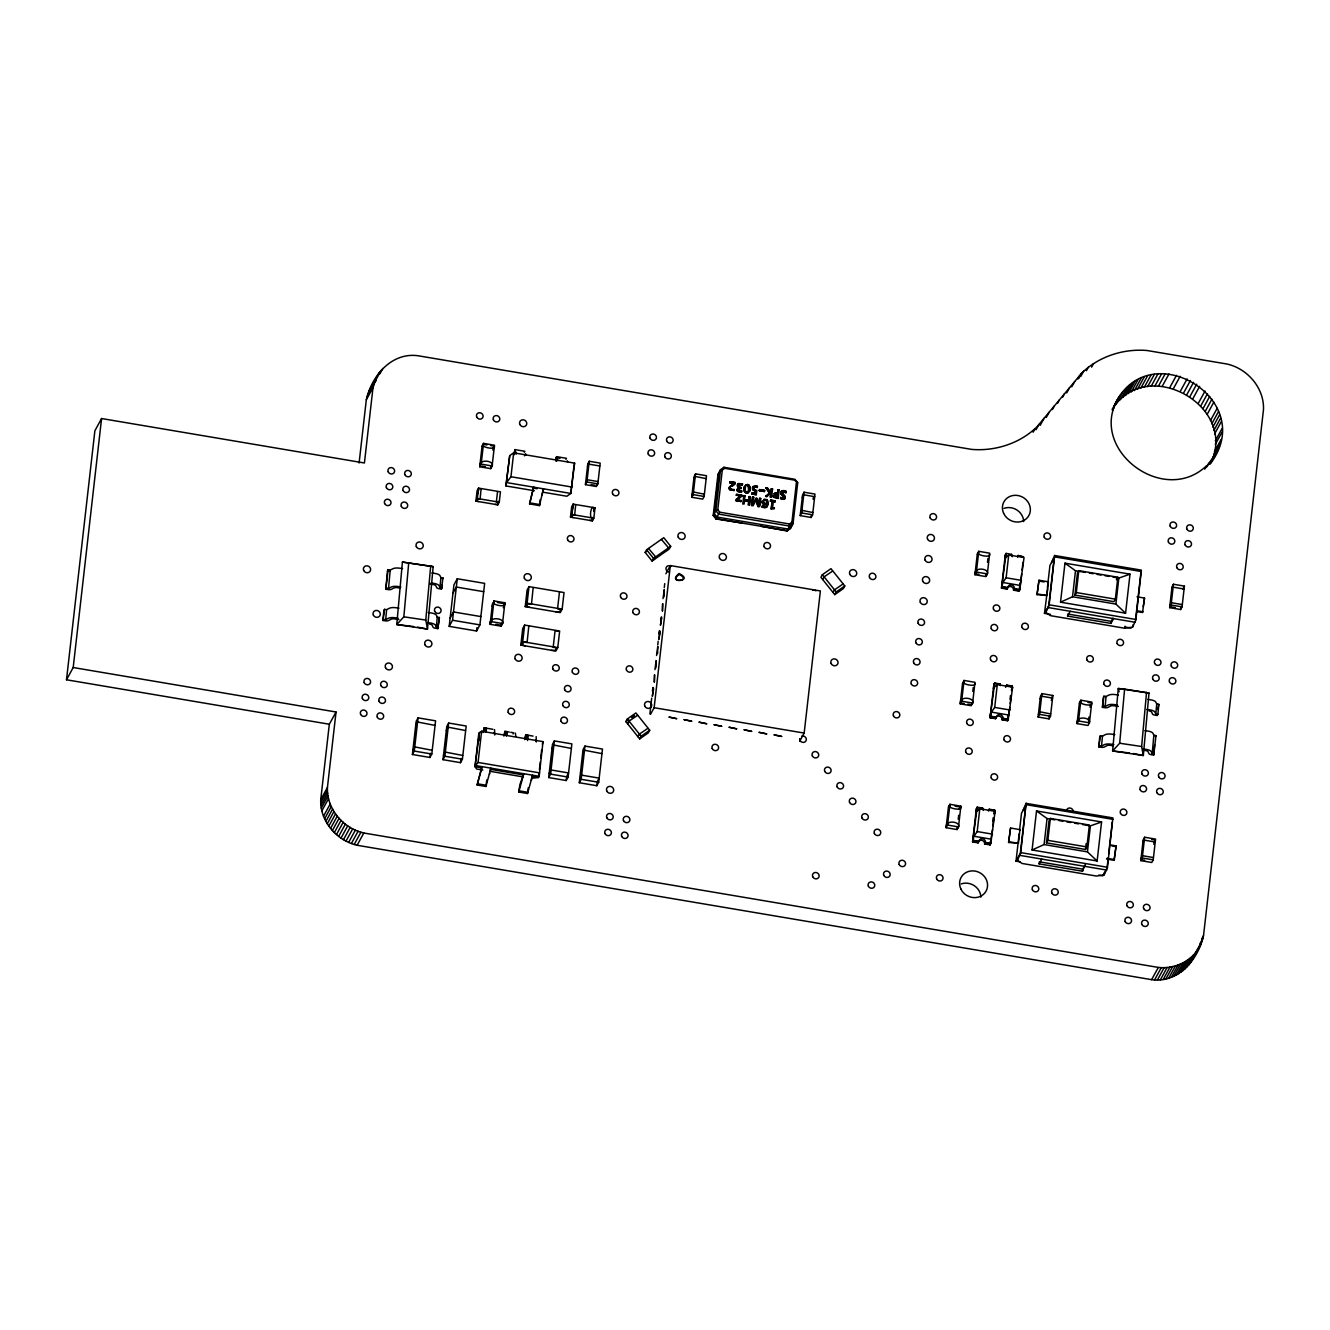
<?xml version="1.0" encoding="UTF-8"?>
<svg xmlns="http://www.w3.org/2000/svg" width="1330" height="1330" viewBox="0 0 1330 1330"><rect width="100%" height="100%" fill="white"/><g stroke="black" fill="none" stroke-linecap="round" stroke-linejoin="round"><path stroke-width="1.5" d="M359.1 463.006L366.315 399.765C371.619 376.008 391.585 351.918 418.219 355.775L971.632 449.39C995.239 451.402 1020.16 443.405 1037.117 426.647L1081.589 373.265C1098.547 356.507 1123.468 348.477 1147.059 350.505L1227.108 364.054C1247.607 368.676 1264.398 388.194 1263.483 409.59L1203.517 935.672C1198.214 959.445 1178.247 983.518 1151.614 979.661L357.105 845.265C336.606 840.627 319.832 821.125 320.729 799.712L329.325 724.235L336.041 711.999L73.2 667.527L66.5 679.78L329.325 724.235M1199.959 946.062C1192.328 961.058 1174.789 969.321 1158.33 967.425L363.822 833.012C343.306 828.39 326.532 808.873 327.429 787.476L336.041 711.999M1211.447 461.56C1236.501 405.55 1148.056 356.54 1113.692 407.196C1145.546 331.619 1260.142 398.668 1210.167 464.004M526.015 455.409L525.599 453.713L524.436 455.841M557.769 460.779L557.353 459.099L556.189 461.211M738.483 485.417L738.433 486.414M752.514 487.877L753.096 490.271M753.728 488.143L754.476 490.122L756.853 490.521L756.288 494.727L751.899 493.995L752.115 492.815L755.49 493.38L752.115 492.815M729.289 487.827L729.289 488.326A2.178 2.012 28.7 0 0 729.838 489.59L734.077 490.421L729.721 489.806A2.178 2.012 28.7 0 1 729.173 488.542L729.472 487.146M762.373 501.526L762.772 503.688A2.427 2.244 28.7 0 0 764.019 504.569L766.861 503.837L766.446 505.483M773.229 495.159L773.162 496.406M516.14 454.212C516.705 447.063 512.299 461.311 514.993 449.607L524.851 451.286L524.303 452.267M745.099 490.238L745.282 488.492M748.773 489.274L748.275 485.616L746.562 485.566M485.633 732.049L485.417 731.251M750.004 489.49L750.12 487.495M750.17 488.343L749.854 490.404M482.79 770.07L476.705 769.056L475.01 766.712L478.783 733.512L481.61 731.251L543.022 741.641L542.308 744.268M398.917 619.564L394.528 618.899A3.242 1.164 5.2 0 0 391.17 619.182L388.526 620.545A3.242 1.164 5.2 0 1 385.168 620.827L382.974 620.495L383.871 610.503L384.503 609.356L386.398 609.639M400.28 588.093L397.354 587.661A3.242 1.164 5.2 0 0 393.996 587.943L391.353 589.306A3.242 1.164 5.2 0 1 387.994 589.589L385.8 589.257L387.462 570.936L388.094 569.789L389.989 570.071M382.974 620.495L384.503 609.356M385.8 589.257L388.094 569.789M385.7 619.664L386.614 609.672M388.543 588.425L390.205 570.105L392.849 568.741A6.484 2.344 5.2 0 1 399.565 568.176L402.558 568.625M402.425 562.058L396.756 624.535L427.495 629.09L433.164 566.613L402.425 562.058L428.775 565.965M413.613 626.546L396.756 624.535L403.838 616.821L408.742 562.673M417.603 627.128L427.495 629.09L425.783 620.063L430.704 565.932M437.271 617.187L436.356 627.178L435.508 625.3A6.484 2.344 5.2 0 0 430.355 622.972L427.379 622.54M439.947 587.611L440.862 577.619L439.997 575.724A6.484 2.344 5.2 0 0 434.86 573.413L431.868 572.964M429.64 624.119A3.242 1.164 5.2 0 1 432.217 625.266L433.081 627.162A3.242 1.164 5.2 0 0 435.642 628.309L437.836 628.641L439.382 617.502L437.487 617.22M430.305 584.103L433.231 584.552A3.242 1.164 5.2 0 1 435.808 585.699L436.672 587.594A3.242 1.164 5.2 0 0 439.233 588.741L441.427 589.074L441.793 585.067M437.836 628.641L439.382 617.502M441.427 589.074L442.973 577.935L441.078 577.652M1113.293 745.764L1110.367 745.332A3.242 1.164 5.2 0 0 1107.009 745.598L1104.382 746.978A3.242 1.164 5.2 0 1 1101.024 747.244L1098.829 746.928L1099.727 736.92L1100.359 735.773L1102.237 736.055M1118.364 706.413L1113.958 705.764A3.242 1.164 5.2 0 0 1110.6 706.031L1107.973 707.41A3.242 1.164 5.2 0 1 1104.615 707.676L1102.42 707.361L1103.318 697.352L1103.95 696.205L1105.845 696.488M1098.829 746.928L1100.359 735.773M1102.42 707.361L1103.95 696.205M1102.47 736.089L1101.556 746.08L1104.199 744.717A6.484 2.344 5.2 0 1 1110.916 744.168L1113.908 744.601M1105.147 706.513L1106.061 696.521M1129.453 752.963L1112.611 750.951L1119.677 743.237L1124.598 689.09L1118.281 688.491L1112.611 750.951L1143.335 755.523L1149.004 693.046L1124.598 689.09M1133.459 753.545L1143.335 755.523L1141.639 746.496L1146.543 692.348M1156.718 704.036L1155.803 714.027L1154.939 712.149A6.484 2.344 5.2 0 0 1149.802 709.838L1146.809 709.389M1142.57 750.103L1145.496 750.536A3.242 1.164 5.2 0 1 1148.073 751.683L1148.921 753.578A3.242 1.164 5.2 0 0 1151.497 754.742L1153.692 755.058L1154.623 744.883M1157.832 709.489L1158.812 704.351L1156.934 704.069M1153.692 755.058L1155.986 735.59L1154.091 735.307M1149.087 710.968A3.242 1.164 5.2 0 1 1151.664 712.115L1152.512 714.011A3.242 1.164 5.2 0 0 1155.088 715.174L1157.283 715.49L1157.915 714.343L1158.812 704.351M486.231 731.301C487.329 721.109 481.842 739.048 484.137 727.809L492.898 729.289M494.361 734.044L494.228 732.647M506.398 736.072L506.215 734.759M507.046 734.825C508.193 724.484 502.624 742.622 504.951 731.334L509.324 732.065M515.807 736.305L515.358 733.096M527.212 739.596L527.029 738.283M535.973 741.076L535.79 739.763M1026.012 803.37L1112.894 817.9L1107.391 867.825L1104.183 874.874L1096.435 876.054L1021.989 863.453L1017.45 860.211L1020.659 853.162L1026.145 803.237L1023.152 810.219M1054.507 555.491L1141.373 570.138L1135.837 620.029L1132.628 627.078L1124.881 628.259L1050.434 615.657L1045.895 612.415L1049.104 605.366L1054.64 555.475L1051.598 562.424M556.123 460.878L556.605 456.656L566.464 458.318L565.915 459.315M679.015 574.361C693.13 581.06 667.394 583.504 679.015 574.361L679.098 573.546C695.39 581.277 665.698 584.086 679.098 573.546M66.5 679.78L94.879 430.787L101.579 418.534L364.42 462.99L373.015 387.512L376.59 377.138M73.2 667.527L101.579 418.534M412.4 754.509L416.174 721.309L418.069 717.868L435.592 720.827L431.801 754.027L429.923 757.468L412.4 754.509L414.278 751.068L418.069 717.868M429.923 757.468L430.388 753.329M449.191 626.364L453.929 584.868L457.271 578.75L484.652 583.371L479.914 624.884L476.572 631.002L449.191 626.364L452.549 620.245L457.271 578.75M442.99 759.679L446.78 726.479L448.659 723.038L466.182 726.014L462.408 759.214L460.513 762.655L442.99 759.679L444.885 756.238L448.659 723.038M475.907 501.127L477.088 490.753L478.534 488.11L500.446 491.817L499.249 502.191L497.802 504.835L475.907 501.127L477.354 498.484L478.534 488.11M479.731 466.78L482.092 446.032L483.538 443.372L494.494 445.234L492.133 465.982L490.687 468.626L479.731 466.78L481.177 464.12L483.538 443.372M477.537 494.045L479.066 488.509M486.963 444.935L483.305 444.32C480.379 447.479 496.772 450.222 494.261 446.165L490.604 445.55M490.687 468.626L491.136 465.749M493.048 447.877L492.915 450.172M460.513 762.655L460.995 758.499M476.572 631.002L476.955 627.677M497.802 504.835L498.201 501.377M492.2 606.164L493.945 600.927L504.885 602.773L502.524 623.521L501.077 626.181L490.122 624.319L492.482 603.571M534.361 490.737L505.915 485.932L509.723 455.608L513.679 452.815L574.626 463.139L570.819 493.447L566.863 496.24L542.49 492.117M509.723 455.608L505.915 485.932M493.696 601.875C490.787 605.017 507.162 607.777 504.652 603.72L497.354 602.49M490.122 624.319L491.568 621.675L493.945 600.927M479.415 732.365L475.01 766.712L481.576 767.826L482.208 766.679L477.121 784.983L485.882 786.462L490.97 768.158L490.105 771.383M543.022 741.641L539.149 776.321L475.625 765.565L478.052 762.456L481.61 731.251M573.712 467.994L570.819 493.447L506.647 482.59L510.953 476.738L513.679 452.815M513.962 454.76L514.993 449.607M477.121 784.983L481.576 767.826M483.106 732.581L484.137 727.809M501.077 626.181L501.526 623.288L501.31 625.233C508.21 618.633 489.257 615.507 490.354 623.388L490.421 621.725M503.305 607.727L504.652 603.72M485.882 786.462L486.813 779.879M494.743 734.958L494.544 729.572M529.573 503.92L533.646 487.079L529.573 503.92L539.431 505.6L543.505 488.742L542.042 494.86M503.904 736.105L504.951 731.334M520.828 645.133L522.723 628.525L524.619 625.083L559.664 631.019L557.769 647.61L555.874 651.052L520.828 645.133L522.723 641.692L524.619 625.083M525.217 606.663L527.112 590.055L528.991 586.613L564.036 592.548L562.158 609.14L560.263 612.581L525.217 606.663L527.112 603.221L528.991 586.613M539.431 505.6L540.18 499.631M555.74 460.413L556.605 456.656M518.75 792.015L519.88 784.584L523.821 773.727L518.75 792.015L527.511 793.511L532.582 775.207L531.352 780.378M524.718 739.63L525.766 734.842L533.064 736.089M525.766 734.842C523.521 746.745 529.922 725.947 527.594 740.527M527.511 793.511L528.226 787.875M536.356 742.007L536.156 736.62M538.966 773.561L538.517 777.468L531.468 778.316M539.415 769.654L540.296 761.841M540.745 757.934L541.643 750.12M570.47 517.137L571.651 506.763L573.114 504.103L595.009 507.811L593.828 518.185L592.382 520.845L570.47 517.137L571.933 514.477L573.114 504.103M571.917 511.767L573.629 504.519M548.692 777.568L552.482 744.368L554.361 740.926L571.883 743.886L568.093 777.086L566.214 780.527L548.692 777.568L550.587 774.126L554.361 740.926M585.433 484.652L587.793 463.904L589.24 461.261L600.196 463.106L597.835 483.854L596.389 486.514L585.433 484.652L586.879 482.009L589.24 461.261M592.382 520.845L592.764 517.387M593.779 511.452L594.161 507.994C590.603 504.17 588.741 519.997 592.981 518.368L591.85 520.429L589.639 520.379M566.214 780.527L566.53 777.767M579.298 782.738L583.072 749.538L584.967 746.097L602.49 749.056L598.7 782.256L596.804 785.714L579.298 782.738L581.177 779.297L584.967 746.097M596.804 785.714L597.12 782.938M649.888 713.911L651.683 698.117M652.897 687.46L652.498 691.001C655.524 678.367 650.087 709.655 653.529 689.123M657.768 644.817L658.167 641.26M659.381 630.603L658.982 634.161C662.008 621.526 656.571 652.797 660.013 632.265M664.285 587.561L664.734 583.621M655.956 667.793L656.172 660.594L654.925 669.688M657.585 653.579L657.801 646.38L656.538 655.474M661.625 618.051C658.184 638.583 663.637 607.311 660.594 619.946M664.052 596.738L664.285 589.523L663.022 598.616M650.553 714.243L654.144 707.71L670.337 565.566L820.377 590.952L804.168 733.079L799.696 741.259M691.733 497.27L694.094 476.522L695.54 473.862L706.496 475.724L704.135 496.472L702.689 499.116L691.733 497.27L693.179 494.61L695.54 473.862M742.34 523.106L715.939 518.949L713.196 515.491L718 474.278M786.961 530.953L789.621 526.098L793.046 523.704L791.865 522.291L789.438 523.987L719.713 512.2L717.768 509.756L722.29 470.022L724.7 468.31L794.442 480.113L797.717 482.74L793.046 523.704L790.386 528.559L786.961 530.953L760.86 526.248M729.804 482.857L733.695 483.289L729.804 482.857L730.037 481.693L735.191 482.557L734.958 483.738M733.961 490.637L734.193 489.457L731.201 489.756L730.519 488.01M735.806 500.612L740.976 501.493L735.806 500.612L740.444 495.857L736.438 495.192L740.444 495.857M736.321 495.408L736.537 494.361L741.974 495.292L737.319 500.03L741.076 500.679L737.319 500.03M739.63 488.476L741.292 487.661L739.729 487.279M741.625 490.92L741.392 492.083L741.625 490.92L738.865 491.069L738.449 488.858M739.646 484.286L742.306 485.101L742.539 483.871L737.751 484.054M740.976 501.493L741.192 500.462M741.758 496.323L741.974 495.292M750.386 496.705L749.039 496.722L750.386 496.705L749.438 504.918L748.092 504.935L748.607 501.244L744.484 500.546L744.102 504.02L742.739 504.02L743.803 495.591L745.033 495.807L744.468 499.897L748.707 500.379L744.468 499.897M748.591 500.595L749.156 496.506M750.27 496.921L749.438 504.918M760.71 498.451L759.546 498.501L760.71 498.451C761.292 508.459 757.385 510.288 756.388 499.615L753.079 505.766L751.566 505.516L752.614 497.088L753.761 497.287L752.996 503.954M752.614 497.088L751.566 505.516M755.374 493.596L755.739 491.219L753.694 490.454M754.875 486.88L757.252 487.495C758.167 485.001 752.83 485.251 752.514 487.545M757.252 487.495L757.485 486.298M759.264 490.637L759.48 489.59L764.683 490.471L764.467 491.518L759.264 490.637L764.467 491.518M758.782 505.184L757.152 498.65L755.972 498.451L757.269 498.434L758.782 505.184L759.663 498.285M765.631 507.578L762.09 507.195L762.323 506.015L765.265 506.763M770.386 497.121L771.433 488.692L772.58 488.891L771.533 497.304L770.386 497.121L771.433 488.692M770.353 501.161L772.215 501.244L770.353 501.161L770.569 500.13L775.191 500.911L774.974 501.942L773.245 501.643L774.974 501.942M774.409 507.794L772.514 508.127L774.409 507.794L774.193 508.858L771.217 509.041L772.082 501.46M772.215 501.244L771.217 509.041M772.514 508.127L773.362 501.427M774.526 495.292L774.758 496.639L777.053 497.354L777.535 493.945L775.157 494.261M778 489.806L777.501 493.28L778 489.806L779.214 490.005L778.166 498.434L773.977 497.437L773.212 495.708M777.053 497.354L777.535 493.945M783.171 499.215L780.427 498.7L780.677 497.42L781.824 498.002M782.406 491.817L785.947 492.715C786.994 490.221 782.506 490.022 781.192 491.385M785.947 492.715L786.196 491.335M790.386 528.559L790.818 524.785M796.387 482.557L791.433 526.647L788.008 529.041L716.986 517.038L714.243 513.58L718.915 472.632L721.193 471.019M800.211 515.624L802.572 494.876L804.035 492.216L814.974 494.078L812.613 514.826L811.167 517.47L800.211 515.624L801.658 512.964L804.035 492.216M811.167 517.47L811.466 514.876M813.528 496.722L813.229 499.315L814.692 496.672L803.736 494.81L802.289 497.47M946.096 827.709L948.456 806.961L949.919 804.301L960.859 806.163L958.498 826.911L957.051 829.554L946.096 827.709L947.542 825.049L949.919 804.301M962.671 683.454L964.034 680.445L974.973 682.307L972.612 703.055L971.166 705.698L960.21 703.853L962.571 683.105M974.94 574.726L977.301 553.978L978.747 551.318L989.703 553.18L987.342 573.928L985.879 576.572L974.94 574.726L976.386 572.066L978.747 551.318M963.801 681.392C960.875 684.551 977.251 687.294 974.74 683.238M960.21 703.853L961.673 701.193L964.034 680.445M957.051 829.554L957.334 826.961M958.232 819.18L958.681 815.29M972.795 691.434L973.227 687.543M987.508 562.307L987.957 558.417M955.156 806.18L960.626 807.094C963.136 811.15 946.761 808.407 949.67 805.249L948.556 807.31M989.47 554.111C991.981 558.168 975.588 555.425 978.514 552.266L977.384 554.327M992.496 829.621L990.102 844.883L984.616 843.968A3.358 3.092 28.7 0 0 981.69 840.294A3.358 3.092 28.7 0 0 978.049 842.854L972.579 841.923L976.353 808.723L977.201 807.194L982.671 808.125A3.358 3.092 28.7 0 0 983.385 810.485M1021.639 573.945L1019.861 589.589L1019.029 591.119L1013.543 590.188A3.358 3.092 28.7 0 0 1010.617 586.513A3.358 3.092 28.7 0 0 1006.976 589.074L1001.507 588.159L1005.28 554.959L1006.128 553.413L1011.598 554.344A3.358 3.092 28.7 0 0 1012.313 556.705M976.569 808.341L975.888 812.879M1005.497 554.577L1004.815 559.099M1005.912 553.812L1005.447 557.952L1008.722 554.959L1024.05 557.553L1019.661 589.971L1014.175 589.04M972.579 841.923L977.201 807.194M1001.507 588.159L1006.128 553.413M1009.786 707.394L1007.591 720.744L1002.122 719.813A3.358 3.092 28.7 0 0 999.196 716.139A3.358 3.092 28.7 0 0 995.555 718.699L990.069 717.768L993.859 684.568L994.69 683.038L1000.177 683.969A3.358 3.092 28.7 0 0 1000.443 685.598M978.68 841.707L973.211 840.776L973.676 836.62L977.201 831.566L979.794 808.74L995.123 811.333L990.734 843.735L985.247 842.804M994.075 684.185L993.394 688.724M1007.608 587.927L1002.138 586.995L1002.604 582.856L1006.128 577.785L1008.722 554.959M990.069 717.768L994.69 683.038M996.187 717.552L990.7 716.621L991.183 712.481L994.69 707.41L997.301 684.584L1012.629 687.178L1008.223 719.58L1002.754 718.665M990.102 844.883L990.784 840.361L990.301 844.5L984.832 843.586M992.762 821.591L993.194 817.75M1019.927 583.139L1019.229 590.736L1013.759 589.805M994.192 813.312L994.508 810.535L989.038 809.604M992.945 825.797L993.809 818.133M988.406 810.768L989.237 809.222L994.724 810.153L994.241 814.309L995.123 811.333M1022.088 570.105L1022.953 562.457M1007.591 720.744L1008.273 716.205L1007.808 720.361L1002.338 719.43M1010.035 699.347L1010.467 695.524M1010.218 703.57L1011.099 695.906M1006.527 685.465L1012.014 686.38L1011.532 690.536L1012.213 685.997L1006.743 685.083A3.358 3.092 28.7 0 1 1005.53 687.111M1008.589 842.472L1010.551 828.025L1019.96 829.621L1018.398 843.303L1008.589 842.472L1010.551 828.025M1037.034 594.676L1038.996 580.229L1048.406 581.825L1046.843 595.508L1037.034 594.676L1038.996 580.229M1020.06 861.873L1016.02 861.192L1019.146 833.794M1050.517 614.41L1044.466 613.396L1047.624 588.658M1047.392 587.71L1049.935 565.45L1054.225 557.619L1048.755 605.566L1044.466 613.396M1017.45 860.211L1017.683 858.149M1045.895 612.415L1046.128 610.354M1038.098 717.02L1040.459 696.272L1041.922 693.628L1052.861 695.474L1050.501 716.222L1049.054 718.882L1038.098 717.02L1039.545 714.376L1041.922 693.628M1032.08 849.986L1036.519 810.951L1101.572 821.957L1097.134 860.992L1032.08 849.986L1044.083 844.55L1087.441 851.882L1097.134 860.992M1060.525 602.191L1064.964 563.155L1130.018 574.161L1125.579 613.197L1060.525 602.191L1072.529 596.754L1115.887 604.086L1125.579 613.197M1049.054 718.882L1049.337 716.288M1085.363 864.367L1082.504 871.216L1039.129 863.885L1039.362 861.823L1082.736 869.155L1084.482 865.963M1113.576 618.616L1110.949 623.421L1067.574 616.073L1067.807 614.028L1111.182 621.359L1112.927 618.167M1044.083 844.55L1047.043 818.532L1036.519 810.951M1072.529 596.754L1075.488 570.736L1064.964 563.155M1046.477 842.871L1048.971 820.959L1050.351 818.432L1089.386 825.032L1086.893 846.944L1085.513 849.471L1046.477 842.871L1047.857 840.344L1050.351 818.432M1074.923 595.075L1077.416 573.163L1078.796 570.637L1117.832 577.237L1115.338 599.148L1113.958 601.675L1074.923 595.075L1076.303 592.548L1078.796 570.637M1077.034 723.62L1079.411 702.855L1080.858 700.212L1091.814 702.057L1089.436 722.805L1087.99 725.465L1077.034 723.62L1078.497 720.96L1080.858 700.212M1088.505 720.927L1088.954 717.036M1090.45 705.066L1090.068 707.311M1089.353 722.456C1091.697 717.735 1076.07 715.424 1077.283 722.672M1082.504 871.216L1082.736 869.155M1110.949 623.421L1111.182 621.359M1085.513 849.471L1086.194 843.486M1087.441 851.882L1090.4 825.864L1101.572 821.957M1115.887 604.086L1118.846 578.068L1130.018 574.161M1124.881 628.259L1125.114 626.197M1104.183 874.874L1104.415 872.829M1132.628 627.078L1132.861 625.034M1107.275 866.029L1108.189 858.05M1108.638 854.043L1112.279 822.09M1135.487 620.229L1140.957 572.299M1106.593 859.064L1114.108 860.327L1116.086 845.88L1110.45 844.916M1143.218 606.663L1144.532 598.084L1137.017 596.804M1114.108 860.327L1116.086 845.88M1136.917 611.584L1142.553 612.532L1144.532 598.084M1140.808 860.643L1143.168 839.895L1144.631 837.235L1155.571 839.097L1153.21 859.845L1151.763 862.488L1140.808 860.643L1142.171 857.634M1169.652 607.66L1172.013 586.912L1173.459 584.252L1184.415 586.114L1182.054 606.862L1180.591 609.522L1169.652 607.66L1171.098 605.017L1173.459 584.252M1175.354 607.644L1169.885 606.713L1169.935 605.067M1144.631 837.235L1142.254 858L1153.21 859.845M1180.591 609.522L1180.89 606.912M1154.207 842.106L1153.825 844.334M1180.824 608.575L1181.057 606.63M743.936 488.476L744.468 486.531M744.218 487.329L743.952 490.255M768.158 503.721L766.745 507.096M745.166 488.709L745.565 486.963M748.491 490.787L748.541 485.949M762.506 500.911L762.323 502.773M752.63 487.329L752.497 489.29M573.895 466.464L574.626 463.139M785.232 498.085L785.132 496.107L782.156 493.347M763.453 501.693L763.769 500.728M489.739 773.329L489.44 774.226M753.944 487.428L754.127 489.856M736.92 489.723L737.236 488.858M1011.748 690.154L1012.629 687.178M749.605 491.202L749.97 490.188M774.409 495.508L774.775 494.544M738.366 485.633L738.682 484.785M767.593 505.782L767.709 500.546M782.14 491.967L781.874 493.164M766.662 503.272L766.662 500.728M1195.304 953.261L1193.243 958.298M783.985 498.035L784.035 496.622M784.251 497.387L782.539 498.501M748.025 491.817L748.607 490.57M1020.077 855.406L1106.809 870.086M744.351 486.747L744.817 485.832M749.256 491.901L749.721 490.986M752.88 504.17L756.088 498.235M368.726 391.835L379.382 372.55M367.828 394.428L374.545 382.192M381.012 370.422L374.312 382.674L376.141 380.729M366.947 397.022L373.647 384.786M379.964 373.73L382.841 368.476M366.315 399.765L373.015 387.512M482.175 446.381L483.305 444.32M479.964 465.832C478.85 457.952 497.802 461.094 490.92 467.695M481.111 488.858L480.097 498.95L477.869 498.9L476.755 500.961L478.634 501.593M320.729 799.712L327.429 787.476M442.341 579.082L442.973 577.935M320.713 802.555L327.413 790.319M320.996 805.348L327.695 793.112M321.278 808.141L327.978 795.905M321.843 810.901L328.543 798.648M497.536 491.651L496.356 502.025L498.418 502.358L497.287 504.436L495.059 504.369M323.506 816.238L330.206 803.985M324.587 818.815L331.303 806.579M325.916 821.292L332.616 809.056M452.981 593.163L456.323 587.045L483.704 591.684M327.247 823.769L333.946 811.533M328.809 826.13L335.509 813.894M330.572 828.357L337.288 816.105M332.35 830.568L339.05 818.316M450.139 618.068L453.497 611.95L480.862 616.571M334.329 832.63L341.029 820.394M336.49 834.525L343.19 822.273M338.651 836.42L345.351 824.168M340.995 838.133L347.695 825.88M343.489 839.629L350.189 827.376M345.983 841.125L352.699 828.873M348.643 842.405L355.343 830.153M415.708 725.465L417.587 722.024L434.91 725.365M351.419 843.436L358.119 831.2M354.196 844.484L360.912 832.231M357.105 845.265L363.822 833.012M412.865 750.369L414.76 746.911L432.067 750.27M503.438 605.433L504.885 602.773M589.007 462.192L587.494 466.498M588.791 464.137L599.747 465.999M446.298 730.636L448.193 727.194L465.5 730.536M585.732 482.058L585.665 483.721L586.796 481.66M587.012 479.714L597.968 481.56M575.69 504.868L574.66 514.943L572.449 514.893L571.318 516.954L573.213 517.603M533.164 587.744L531.485 603.953L527.993 603.787L526.53 606.463L529.606 607.394M443.472 755.54L445.351 752.098L462.657 755.44M596.671 483.921L596.621 485.566L597.752 483.505M528.791 626.214L527.096 642.423L523.604 642.257L522.141 644.934L525.217 645.865M593.562 510.471L595.009 507.811M559.448 592.183L557.553 608.791L560.844 609.34L559.381 612.016L555.89 611.85M551.501 650.32L554.992 650.486L556.455 647.81L553.18 647.261L555.076 630.653L558.351 631.218M513.081 733.961L513.712 732.813L510.787 732.315M645.166 552.399L646.613 549.739L663.786 537.686L670.686 546.331L669.239 548.991L652.066 561.044L645.166 552.399L647.311 550.886M648.608 548.525L655.673 556.888L654.227 559.531M693.794 479.116L695.258 476.456L706.047 478.601M661.476 539.498L668.541 547.844L667.095 550.487M652.066 561.044L653.529 558.384L670.686 546.331M552 748.524L553.895 745.066L571.202 748.424M692.032 494.677L693.479 492.017L704.268 494.178M549.174 773.412L551.052 769.97L568.575 772.946L566.896 776.005M717.868 474.544L720.528 469.69L723.936 467.279L794.958 479.299L797.717 482.74M722.323 470.221L723.936 467.279L724.7 468.31M665.865 573.745L670.337 565.566M730.037 481.693L735.191 482.557M582.606 753.694L584.485 750.253L601.792 753.595M713.196 515.491L715.856 510.637L720.528 469.69L722.29 470.022M715.939 518.949L719.713 512.2M579.764 778.599L581.642 775.157L599.165 778.117L597.502 781.176M738.965 487.96L737.236 485.217M736.537 494.361L741.841 495.508M742.539 483.871L738.615 483.538M742.306 485.101L739.014 484.536M741.292 487.661L738.715 486.531M741.093 488.609L738.549 488.825M736.022 499.581L740.328 496.073M743.803 495.591L745.033 495.807M744.484 500.546L748.607 501.244M625.881 721.625L627.328 718.965L635.906 712.947L649.722 730.237L648.275 732.88L639.697 738.915L625.881 721.625L628.741 719.613M751.899 493.995L756.288 494.727M627.61 723.786L629.057 721.126L637.469 715.39M755.739 491.219L752.846 489.59M753.761 497.287L752.497 497.304M759.48 489.59L764.683 490.471M756.388 499.615L757.95 506.597M765.964 487.994L767.643 488.044L770.835 493.081L767.526 488.26L765.964 487.994L769.488 492.964L766.08 487.777M765.631 496.306L766.878 496.522L765.631 496.306L769.605 492.748M762.323 506.015L765.681 506.564M762.09 507.195L764.916 507.678M772.58 488.891L771.317 488.908M637.968 736.754L639.414 734.094L647.843 728.358M766.861 503.837L765.166 504.752M771.533 497.304L770.502 496.905M639.697 738.915L641.143 736.255L649.722 730.237M770.569 500.13L775.191 500.911M779.214 490.005L777.884 490.022M778.166 498.434L773.462 496.589M780.677 497.42L783.752 498.135M800.51 513.031L801.957 510.371L812.746 512.515M822.389 574.676L820.943 577.336L834.758 594.626L843.336 588.608L844.783 585.948L830.967 568.658L822.389 574.676L836.204 591.983L834.758 594.626M822.672 579.498L824.118 576.854L832.547 571.119M833.029 592.465L834.475 589.822L842.904 584.086M1033.111 432.233L1035.039 428.726M1036.07 429.706L1038.946 424.453M1040.21 425.334L1044.05 418.335M1046.278 417.454L1049.154 412.2M1052.329 409.574L1054.258 406.082M1057.433 403.456L1059.345 399.948M1062.537 397.321L1064.449 393.83M1066.677 392.949L1069.553 387.695M1071.781 386.814L1074.657 381.577M1077.849 378.95L1079.761 375.442M1078.713 378.501L1081.589 373.265M1080.791 376.423L1083.667 371.17M1086.377 370.738L1088.289 367.23M1091.598 367.163L1093.509 363.672M986.178 573.978L986.112 575.641C993.011 569.04 974.059 565.898 975.173 573.779L978.814 574.394M1010.966 555.491L1011.598 554.344M1001.972 584.003L1001.706 587.777L1007.192 588.691M1017.55 556.605L1018.165 555.458L1023.435 556.771M1006.976 589.074L1007.824 587.544A3.358 3.092 28.7 0 1 1011.448 584.984A3.358 3.092 28.7 0 1 1014.391 588.658L1019.861 589.589M1112.129 409.424L1118.663 397.803M1013.543 590.188L1014.391 588.658M1112.445 410.505L1114.357 407.013M1115.72 404.519L1122.42 392.284M1120.292 399.665L1126.992 387.429M1122.819 397.487L1129.519 385.235M1125.562 395.559L1132.279 383.306M1128.305 393.63L1135.022 381.378M1131.265 391.968L1137.965 379.715M1134.39 390.588L1141.09 378.335M1137.516 389.225L1144.216 376.972M1140.808 388.144L1147.524 375.891M1144.232 387.379L1150.949 375.127M1147.657 386.614L1154.374 374.378M1151.215 386.182L1157.915 373.946M1154.856 386.099L1161.572 373.846M1158.497 386.016L1165.213 373.763M1162.237 386.265L1168.937 374.029M999.545 685.116L1000.177 683.969M990.551 713.628L990.285 717.385L995.754 718.316M1005.912 686.613L1006.743 685.083M1169.802 387.545L1176.501 375.309M1173.442 388.543L1180.142 376.29M1011.382 687.543L1012.213 685.997M995.555 718.699L996.386 717.169A3.358 3.092 28.7 0 1 1000.027 714.609A3.358 3.092 28.7 0 1 1002.953 718.283L1008.439 719.198M1180.425 391.12L1187.125 378.884M1002.122 719.813L1002.953 718.283M1183.733 392.732L1190.45 380.48M946.328 826.761C945.231 818.881 964.184 822.023 957.284 828.607M959.412 808.806L960.859 806.163M959.495 809.155L960.626 807.094M1186.859 394.594L1193.575 382.342M1067.574 616.073L1070.201 611.285M1189.984 396.456L1196.701 384.204M1192.927 398.584L1199.627 386.348M1198.313 403.306L1205.03 391.053M1040.16 698.865L1041.623 696.222L1052.579 698.067L1051.282 700.428M1200.791 405.883L1207.49 393.647M982.039 809.272L982.671 808.125M1203.002 408.659L1209.702 396.406M1038.398 714.426L1039.844 711.783L1050.634 713.927M1205.213 411.419L1211.913 399.166M973.045 837.767L972.779 841.541L978.265 842.472M1051.415 698.134L1052.861 695.474M1116.452 579.764L1117.832 577.237M1207.158 414.362L1213.858 402.125M994.092 811.3L994.724 810.153M978.049 842.854L978.897 841.325A3.358 3.092 28.7 0 1 982.538 838.764A3.358 3.092 28.7 0 1 985.464 842.422L990.933 843.353M1210.466 420.546L1217.166 408.31M1211.83 423.788L1218.529 411.535M984.616 843.968L985.464 842.422M1212.86 427.13L1219.56 414.877M1213.891 430.471L1220.591 418.219M1214.589 433.896L1221.306 421.66M1215.288 440.912L1221.987 428.659M1215.271 444.469L1221.971 432.217M1204.714 469.141L1216.701 452.4M1214.456 451.635L1221.156 439.382M1206.992 466.714L1208.904 463.222M1213.675 455.06L1220.375 442.807M1209.269 464.286L1211.181 460.795M1212.561 458.318L1219.261 446.065M1210.35 463.389L1218.147 449.324M1079.495 703.221L1080.625 701.159C1077.699 704.318 1094.091 707.061 1091.581 703.005L1087.923 702.39M1019.96 829.621L1019.545 830.369L1021.49 813.262L1025.779 805.431L1020.31 853.361L1016.02 861.192M1173.226 585.2L1171.713 589.506M1173.01 587.145L1183.949 589.007M1171.231 602.706L1182.187 604.568M1169.885 606.713L1171.015 604.651M1182.952 588.758L1184.415 586.114M1183.052 589.124L1184.182 587.062M1039.129 863.885L1041.756 859.08M1155.354 736.737L1155.986 735.59M1107.042 868.025L1102.753 875.855L1098.73 875.173M1144.382 838.183L1142.869 842.489M1144.166 840.128L1155.122 841.99M1141.107 858.05L1141.04 859.695L1144.698 860.311M1142.387 855.689L1153.343 857.551M1151.614 979.661L1158.33 967.425M1154.59 979.878L1161.306 967.625M1157.499 979.794L1164.216 967.558M1160.408 979.728L1167.125 967.475M1163.251 979.379L1169.951 967.126M1165.994 978.764L1172.694 966.511M1168.737 978.149L1175.437 965.896M1171.364 977.284L1178.064 965.031M1173.875 976.187L1180.575 963.934M1176.368 975.073L1183.068 962.837M1178.729 973.743L1185.446 961.507M1180.94 972.197L1187.64 959.961M1183.135 970.651L1189.835 958.415M1185.163 968.905L1191.88 956.652M1201.605 939.179L1203.517 935.672M1186.992 966.96L1193.708 954.707M1200.026 943.668L1202.902 938.415M1188.821 965.015L1202.004 941.008M1190.45 962.887L1201.106 943.602M1120.392 394.944C1084.299 446.664 1162.786 507.794 1206.626 465.65M369.89 389.374L372.683 384.802M729.339 487.362L733.063 484.236M735.091 483.522L734.077 484.768M737.435 484.436L738.25 483.538M752.73 487.063L757.369 486.514M785.165 498.251L784.783 498.8A2.477 2.294 28.7 0 1 783.553 499.398M733.445 483.771L729.688 486.797M767.344 506.298L766.163 507.528M780.893 491.751L782.206 490.67M734.709 484.037L732.647 485.816M766.778 503.056L764.883 503.97L763.586 502.324M782.023 492.183L783.719 491.452L786.063 492.499M766.878 496.522L770.951 492.865M997.301 684.584L994.009 687.577L994.491 683.421L999.961 684.351M979.794 808.74L976.519 811.732L976.985 807.576L982.471 808.507M737.435 499.831L741.874 496.107M774.875 494.477L776.038 493.812M773.827 493.829L775.573 492.898M787.493 530.005L790.901 527.594M631.6 717.601L634.46 715.59M836.204 591.983L844.783 585.948M747.842 491.934L746.163 492.333L745.432 491.152M731.932 486.265L732.764 485.6M388.659 588.375L391.186 587.062A6.484 2.344 5.2 0 1 397.903 586.513L400.879 586.946M386.731 609.606L389.258 608.309A6.484 2.344 5.2 0 1 395.974 607.744L398.967 608.192M385.816 619.614L388.343 618.3A6.484 2.344 5.2 0 1 395.077 617.752L398.052 618.184M1106.178 696.455L1108.705 695.158A6.484 2.344 5.2 0 1 1115.421 694.609L1118.397 695.041M1105.263 706.463L1107.79 705.149A6.484 2.344 5.2 0 1 1114.507 704.601L1117.499 705.033M1102.587 736.039L1105.114 734.725A6.484 2.344 5.2 0 1 1111.83 734.177L1114.806 734.609M748.424 492.699L746.479 493.28L744.933 492.1M745.648 485.034L747.626 484.452A2.427 2.244 28.7 0 1 749.272 485.417L750.004 487.711M717.768 509.756L715.856 510.637L718.599 514.095L789.621 526.098L789.438 523.987M774.276 493.496L777.086 492.964M754.26 487.129L757.369 487.279M766.313 503.505L764.318 503.505M763.786 499.482L766.828 499.565L768.108 503.006M738.133 488.193L739.081 487.744M567.212 460.762L567.627 462.025M747.859 492.981L745.399 492.565M746.213 484.752L747.493 484.669A2.427 2.244 28.7 0 1 749.139 485.633L749.821 486.93M740.461 491.302L741.508 491.136M764.301 499.299L767.194 500.213M741.508 491.867L738.217 491.768L737.119 490.371M782.622 490.77L786.08 491.551M764.6 500.113L766.429 500.413L766.861 502.69M732.98 489.756L730.552 488.642M746.961 485.467L748.142 485.832M747.128 492.266L746.28 492.117M740.477 491.95L737.901 491.319M776.171 493.098L777.634 493.064M430.238 566.181L433.164 566.613M387.462 570.936L389.657 571.268M430.97 582.972L433.946 583.405A6.484 2.344 5.2 0 1 439.1 585.732L439.914 587.528M440.18 587.644L442.059 587.927M1149.004 693.046L1118.281 688.491L1119.129 691.783M1147.724 699.397L1150.699 699.829A6.484 2.344 5.2 0 1 1155.853 702.14L1156.668 703.952M386.432 588.109L388.327 588.392M1103.036 706.213L1104.931 706.479M1156.019 714.06L1157.915 714.343M428.277 612.532L431.252 612.98A6.484 2.344 5.2 0 1 436.406 615.291L437.238 617.103M403.838 616.821L425.783 620.063M1144.881 730.636L1147.873 731.068A6.484 2.344 5.2 0 1 1153.01 733.379L1153.841 735.191L1152.212 753.595L1151.348 751.716A6.484 2.344 5.2 0 0 1146.211 749.405L1143.218 748.956M383.605 619.348L385.484 619.63M436.589 627.211L438.468 627.494M1119.677 743.237L1141.639 746.496M1099.445 745.781L1101.34 746.047M1152.428 753.628L1154.324 753.911M556.056 457.653L559.996 458.318M777.169 497.137L774.575 495.957M693.179 494.61L704.135 496.472M801.658 512.964L812.613 514.826M1054.64 556.871L1141.373 571.534M481.177 464.12L492.133 465.982M586.879 482.009L597.835 483.854M1017.965 555.84L1021.606 556.455M481.793 466.148L485.433 466.764M591.135 484.635L594.793 485.267M1075.488 570.736L1085.347 572.399M1089.287 573.064L1093.227 573.729M1097.167 574.41L1101.107 575.075M1105.047 575.74L1109.004 576.405M1112.944 577.07L1118.846 578.068M510.953 476.738L571.9 487.046M716.089 518.667L787.111 530.687M533.114 488.077L537.054 488.742M1040.459 581.31L1044.233 581.942M976.386 572.066L987.342 573.928M1171.098 605.017L1182.054 606.862M1006.128 577.785L1021.457 580.379M1076.303 592.548L1115.338 599.148M1002.82 582.474L1020.343 585.433M530.121 502.923L539.98 504.602M1002.338 586.613L1007.824 587.544M477.354 498.484L499.249 502.191M571.933 514.477L593.828 518.185M1037.45 593.928L1046.843 595.508M1137.333 610.819L1142.969 611.767M1049.171 604.801L1135.903 619.481M1048.522 607.611L1135.255 622.29M1125.147 627.045L1131.198 628.059M527.112 603.221L562.158 609.14M491.568 621.675L502.524 623.521M961.673 701.193L972.612 703.055M1039.545 714.376L1050.501 716.222M1078.497 720.96L1089.436 722.805M994.69 707.41L1010.035 710.004M495.841 624.302L499.482 624.934M964.1 703.52L960.443 702.905C959.346 695.025 978.298 698.167 971.399 704.767L967.741 704.135M452.549 620.245L479.914 624.884M991.382 712.099L1008.905 715.058M990.917 716.238L996.386 717.169M522.723 641.692L557.769 647.61M654.144 707.71L804.168 733.079M1026.195 804.667L1112.927 819.346M1047.043 818.532L1054.923 819.862M1058.863 820.527L1062.82 821.208M1066.76 821.874L1070.7 822.538M1074.64 823.204L1078.58 823.869M1082.52 824.534L1090.4 825.864M1151.697 839.413L1155.338 840.045M1111.913 845.996L1115.671 846.628M1047.857 840.344L1086.893 846.944M947.542 825.049L958.498 826.911M977.201 831.566L992.529 834.159M1009.005 841.724L1018.398 843.303M1107.009 858.299L1114.523 859.579M973.892 836.238L991.415 839.213M973.41 840.394L978.897 841.325M1020.725 852.597L1107.458 867.276M414.278 751.068L431.801 754.027M444.885 756.238L462.408 759.214M550.587 774.126L568.093 777.086M581.177 779.297L598.7 782.256M478.052 762.456L539.465 772.846L538.517 777.468L531.95 776.354M490.338 769.305L523.189 774.875M490.903 771.45L523.355 776.936M477.753 783.836L486.514 785.315M519.365 790.868L528.126 792.348M781.491 499.116L783.669 499.182A2.477 2.294 28.7 0 0 784.9 498.584M764.667 504.502L764.135 504.369A2.427 2.244 28.7 0 1 762.888 503.471L762.622 503.039M756.205 490.454L754.609 489.906M765.282 500.097L766.313 500.629M739.663 491.053L738.217 489.523M782.422 495.242L784.101 497.204M783.52 496.406L781.541 494.477M738.2 487.295L737.286 486.015M745.814 492.117L745.216 490.022M738.848 487.029L738.466 485.832M781.425 494.694L780.71 493.181M737.435 491.269L737.036 489.955M713.711 514.544L716.471 517.985M646.613 549.739L653.529 558.384M627.328 718.965L641.143 736.255M744.251 490.82L744.418 491.734M780.86 494.045L780.693 492.466M763.719 503.222L763.57 501.476M744.118 491.036L744.002 489.191M478.783 733.512L479.299 740.611M785.332 497.636L781.974 492.482M801.641 736.188A3.408 3.142 28.7 0 1 806.246 738.649A3.408 3.142 28.7 0 1 803.22 742.406A3.408 3.142 28.7 0 1 799.663 738.632M1066.477 810.635A3.408 3.142 28.7 0 1 1070.168 808.042A3.408 3.142 28.7 0 1 1073.127 811.765M812.597 590.304A3.408 3.142 28.7 0 1 815.922 590.869M668.94 572A3.408 3.142 28.7 0 1 666.18 567.494A3.408 3.142 28.7 0 1 671.284 566.397M1004.034 508.343A14.248 13.117 28.7 0 1 1023.668 521.576M961.224 883.918A14.248 13.117 28.7 0 1 980.858 897.152M989.237 809.222A3.358 3.092 28.7 0 1 988.622 810.718M1018.165 555.458A3.358 3.092 28.7 0 1 1017.55 556.938M654.56 674.809L654.343 682.007L654.56 674.809M662.656 603.737L662.44 610.952L662.656 603.737M669.156 717.119L676.621 718.665L669.156 717.119M684.152 719.663L691.633 721.209L684.152 719.663M699.164 722.19L706.629 723.753L699.164 722.19M714.16 724.734L721.641 726.28L714.16 724.734M729.173 727.261L736.637 728.823L729.173 727.261M744.168 729.804L751.633 731.367L744.168 729.804M759.181 732.348L766.645 733.894L759.181 732.348M774.176 734.875L781.641 736.438L774.176 734.875M1003.601 513.23A14.248 13.117 28.7 0 0 1027.691 517.304A14.248 13.117 28.7 0 0 1017.899 495.508A14.248 13.117 28.7 0 0 1003.601 513.23M960.792 888.806A14.248 13.117 28.7 0 0 984.882 892.879A14.248 13.117 28.7 0 0 975.09 871.084A14.248 13.117 28.7 0 0 960.792 888.806M920.31 602.307A3.707 3.408 28.7 0 0 926.561 603.371A3.707 3.408 28.7 0 0 924.017 597.702A3.707 3.408 28.7 0 0 920.31 602.307M620.611 597.137A3.408 3.142 28.7 0 0 626.38 598.118A3.408 3.142 28.7 0 0 624.036 592.897A3.408 3.142 28.7 0 0 620.611 597.137M812.73 876.753A3.408 3.142 28.7 0 0 818.499 877.734A3.408 3.142 28.7 0 0 816.155 872.513A3.408 3.142 28.7 0 0 812.73 876.753M1051.864 893.045A3.408 3.142 28.7 0 0 1057.633 894.009A3.408 3.142 28.7 0 0 1055.289 888.789A3.408 3.142 28.7 0 0 1051.864 893.045M633.014 612.664A3.408 3.142 28.7 0 0 638.782 613.645A3.408 3.142 28.7 0 0 636.438 608.425A3.408 3.142 28.7 0 0 633.014 612.664M868.357 886.162A3.408 3.142 28.7 0 0 874.126 887.143A3.408 3.142 28.7 0 0 871.782 881.923A3.408 3.142 28.7 0 0 868.357 886.162M1032.396 889.737A3.408 3.142 28.7 0 0 1038.165 890.718A3.408 3.142 28.7 0 0 1035.821 885.497A3.408 3.142 28.7 0 0 1032.396 889.737M874.359 833.461A3.408 3.142 28.7 0 0 880.128 834.442A3.408 3.142 28.7 0 0 877.783 829.222A3.408 3.142 28.7 0 0 874.359 833.461M861.956 817.933A3.408 3.142 28.7 0 0 867.725 818.914A3.408 3.142 28.7 0 0 865.381 813.694A3.408 3.142 28.7 0 0 861.956 817.933M849.554 802.406A3.408 3.142 28.7 0 0 855.323 803.387A3.408 3.142 28.7 0 0 852.979 798.166A3.408 3.142 28.7 0 0 849.554 802.406M837.152 786.878A3.408 3.142 28.7 0 0 842.921 787.859A3.408 3.142 28.7 0 0 840.577 782.639A3.408 3.142 28.7 0 0 837.152 786.878M824.733 771.35A3.408 3.142 28.7 0 0 830.502 772.331A3.408 3.142 28.7 0 0 828.158 767.111A3.408 3.142 28.7 0 0 824.733 771.35M812.331 755.822A3.408 3.142 28.7 0 0 818.1 756.803A3.408 3.142 28.7 0 0 815.756 751.583A3.408 3.142 28.7 0 0 812.331 755.822M911.266 683.919A3.408 3.142 28.7 0 0 917.018 684.884A3.408 3.142 28.7 0 0 914.674 679.663A3.408 3.142 28.7 0 0 911.266 683.919M913.66 662.839A3.408 3.142 28.7 0 0 919.429 663.803A3.408 3.142 28.7 0 0 917.085 658.583A3.408 3.142 28.7 0 0 913.66 662.839M922.704 581.227A3.707 3.408 28.7 0 0 928.972 582.291A3.707 3.408 28.7 0 0 926.428 576.621A3.707 3.408 28.7 0 0 922.704 581.227M925.115 560.146A3.707 3.408 28.7 0 0 931.366 561.21A3.707 3.408 28.7 0 0 928.822 555.541A3.707 3.408 28.7 0 0 925.115 560.146M712.215 748.541A3.408 3.142 28.7 0 0 717.984 749.521A3.408 3.142 28.7 0 0 715.64 744.301A3.408 3.142 28.7 0 0 712.215 748.541M915.938 642.806A3.408 3.142 28.7 0 0 921.707 643.787A3.408 3.142 28.7 0 0 919.363 638.566A3.408 3.142 28.7 0 0 915.938 642.806M918.165 623.305A3.408 3.142 28.7 0 0 923.934 624.285A3.408 3.142 28.7 0 0 921.59 619.065A3.408 3.142 28.7 0 0 918.165 623.305M927.525 539.066A3.707 3.408 28.7 0 0 933.776 540.13A3.707 3.408 28.7 0 0 931.233 534.461A3.707 3.408 28.7 0 0 927.525 539.066M831.117 663.52A3.707 3.408 28.7 0 0 837.368 664.568A3.707 3.408 28.7 0 0 834.824 658.915A3.707 3.408 28.7 0 0 831.117 663.52M849.787 574.277A3.707 3.408 28.7 0 0 856.054 575.325A3.707 3.408 28.7 0 0 853.511 569.656A3.707 3.408 28.7 0 0 849.787 574.277M719.497 558.135A3.707 3.408 28.7 0 0 725.748 559.182A3.707 3.408 28.7 0 0 723.204 553.529A3.707 3.408 28.7 0 0 719.497 558.135M678.234 537.187A3.707 3.408 28.7 0 0 684.485 538.251A3.707 3.408 28.7 0 0 681.941 532.582A3.707 3.408 28.7 0 0 678.234 537.187M893.444 715.823A3.408 3.142 28.7 0 0 899.213 716.787A3.408 3.142 28.7 0 0 896.869 711.583A3.408 3.142 28.7 0 0 893.444 715.823M1044.233 537.187A3.408 3.142 28.7 0 0 1050.002 538.168A3.408 3.142 28.7 0 0 1047.658 532.948A3.408 3.142 28.7 0 0 1044.233 537.187M606.763 791.018A3.707 3.408 28.7 0 0 613.03 792.082A3.707 3.408 28.7 0 0 610.487 786.412A3.707 3.408 28.7 0 0 606.763 791.018M519.831 424.436A3.707 3.408 28.7 0 0 526.082 425.5A3.707 3.408 28.7 0 0 523.538 419.831A3.707 3.408 28.7 0 0 519.831 424.436M515.192 658.949A3.707 3.408 28.7 0 0 521.46 660.013A3.707 3.408 28.7 0 0 518.916 654.343A3.707 3.408 28.7 0 0 515.192 658.949M363.672 570.454A3.707 3.408 28.7 0 0 369.94 571.518A3.707 3.408 28.7 0 0 367.396 565.849A3.707 3.408 28.7 0 0 363.672 570.454M373.348 615.075A3.707 3.408 28.7 0 0 379.615 616.139A3.707 3.408 28.7 0 0 377.072 610.47A3.707 3.408 28.7 0 0 373.348 615.075M424.968 644.767A3.707 3.408 28.7 0 0 431.236 645.831A3.707 3.408 28.7 0 0 428.692 640.162A3.707 3.408 28.7 0 0 424.968 644.767M524.386 578.317A3.707 3.408 28.7 0 0 530.653 579.381A3.707 3.408 28.7 0 0 528.11 573.712A3.707 3.408 28.7 0 0 524.386 578.317M434.711 611.351A3.408 3.142 28.7 0 0 440.463 612.332A3.408 3.142 28.7 0 0 438.119 607.112A3.408 3.142 28.7 0 0 434.711 611.351M626.48 670.104A3.408 3.142 28.7 0 0 632.232 671.085A3.408 3.142 28.7 0 0 629.888 665.865A3.408 3.142 28.7 0 0 626.48 670.104M883.768 875.34A3.408 3.142 28.7 0 0 889.537 876.32A3.408 3.142 28.7 0 0 887.193 871.1A3.408 3.142 28.7 0 0 883.768 875.34M572.365 672.249A3.408 3.142 28.7 0 0 578.118 673.229A3.408 3.142 28.7 0 0 575.79 668.009A3.408 3.142 28.7 0 0 572.365 672.249M612.565 493.713A3.408 3.142 28.7 0 0 618.317 494.694A3.408 3.142 28.7 0 0 615.973 489.473A3.408 3.142 28.7 0 0 612.565 493.713M552.881 668.957A3.408 3.142 28.7 0 0 558.65 669.921A3.408 3.142 28.7 0 0 556.306 664.717A3.408 3.142 28.7 0 0 552.881 668.957M567.611 539.83A3.408 3.142 28.7 0 0 573.38 540.795A3.408 3.142 28.7 0 0 571.036 535.591A3.408 3.142 28.7 0 0 567.611 539.83M764.152 546.746A3.408 3.142 28.7 0 0 769.92 547.711A3.408 3.142 28.7 0 0 767.576 542.507A3.408 3.142 28.7 0 0 764.152 546.746M991.266 778.033A3.408 3.142 28.7 0 0 997.018 778.998A3.408 3.142 28.7 0 0 994.674 773.794A3.408 3.142 28.7 0 0 991.266 778.033M991.266 628.691A3.408 3.142 28.7 0 0 997.035 629.672A3.408 3.142 28.7 0 0 994.69 624.452A3.408 3.142 28.7 0 0 991.266 628.691M990.567 659.73A3.408 3.142 28.7 0 0 996.336 660.694A3.408 3.142 28.7 0 0 993.992 655.49A3.408 3.142 28.7 0 0 990.567 659.73M650.071 438.268A3.408 3.142 28.7 0 0 655.823 439.249A3.408 3.142 28.7 0 0 653.479 434.029A3.408 3.142 28.7 0 0 650.071 438.268M1170.217 526.264A3.408 3.142 28.7 0 0 1175.986 527.245A3.408 3.142 28.7 0 0 1173.642 522.025A3.408 3.142 28.7 0 0 1170.217 526.264M936.653 878.914A3.408 3.142 28.7 0 0 942.421 879.895A3.408 3.142 28.7 0 0 940.077 874.675A3.408 3.142 28.7 0 0 936.653 878.914M1004.117 739.912A3.408 3.142 28.7 0 0 1009.869 740.893A3.408 3.142 28.7 0 0 1007.525 735.673A3.408 3.142 28.7 0 0 1004.117 739.912M1120.492 813.328A3.408 3.142 28.7 0 0 1126.261 814.293A3.408 3.142 28.7 0 0 1123.917 809.072A3.408 3.142 28.7 0 0 1120.492 813.328M1186.909 529.091A3.408 3.142 28.7 0 0 1192.678 530.072A3.408 3.142 28.7 0 0 1190.333 524.851A3.408 3.142 28.7 0 0 1186.909 529.091M1168.422 542.075A3.408 3.142 28.7 0 0 1174.19 543.056A3.408 3.142 28.7 0 0 1171.846 537.835A3.408 3.142 28.7 0 0 1168.422 542.075M1185.113 544.901A3.408 3.142 28.7 0 0 1190.882 545.882A3.408 3.142 28.7 0 0 1188.538 540.662A3.408 3.142 28.7 0 0 1185.113 544.901M1143.65 908.573A3.408 3.142 28.7 0 0 1149.419 909.537A3.408 3.142 28.7 0 0 1147.075 904.317A3.408 3.142 28.7 0 0 1143.65 908.573M1141.855 924.383A3.408 3.142 28.7 0 0 1147.624 925.348A3.408 3.142 28.7 0 0 1145.28 920.127A3.408 3.142 28.7 0 0 1141.855 924.383M1126.976 905.747A3.408 3.142 28.7 0 0 1132.728 906.711A3.408 3.142 28.7 0 0 1130.384 901.507A3.408 3.142 28.7 0 0 1126.976 905.747M1125.163 921.557A3.408 3.142 28.7 0 0 1130.932 922.521A3.408 3.142 28.7 0 0 1128.588 917.318A3.408 3.142 28.7 0 0 1125.163 921.557M1169.486 681.941A3.408 3.142 28.7 0 0 1175.255 682.905A3.408 3.142 28.7 0 0 1172.91 677.685A3.408 3.142 28.7 0 0 1169.486 681.941M1158.679 776.803A3.408 3.142 28.7 0 0 1164.448 777.784A3.408 3.142 28.7 0 0 1162.104 772.564A3.408 3.142 28.7 0 0 1158.679 776.803M1152.794 679.115A3.408 3.142 28.7 0 0 1158.563 680.096A3.408 3.142 28.7 0 0 1156.219 674.875A3.408 3.142 28.7 0 0 1152.794 679.115M1154.606 663.304A3.408 3.142 28.7 0 0 1160.375 664.269A3.408 3.142 28.7 0 0 1158.031 659.065A3.408 3.142 28.7 0 0 1154.606 663.304M1171.298 666.131A3.408 3.142 28.7 0 0 1177.067 667.095A3.408 3.142 28.7 0 0 1174.723 661.875A3.408 3.142 28.7 0 0 1171.298 666.131M1141.988 773.977A3.408 3.142 28.7 0 0 1147.757 774.958A3.408 3.142 28.7 0 0 1145.413 769.738A3.408 3.142 28.7 0 0 1141.988 773.977M1140.192 789.787A3.408 3.142 28.7 0 0 1145.945 790.768A3.408 3.142 28.7 0 0 1143.601 785.548A3.408 3.142 28.7 0 0 1140.192 789.787M1156.867 792.614A3.408 3.142 28.7 0 0 1162.636 793.594A3.408 3.142 28.7 0 0 1160.292 788.374A3.408 3.142 28.7 0 0 1156.867 792.614M508.243 712.431A3.408 3.142 28.7 0 0 514.012 713.412A3.408 3.142 28.7 0 0 511.668 708.192A3.408 3.142 28.7 0 0 508.243 712.431M493.397 419.831A3.408 3.142 28.7 0 0 499.166 420.812A3.408 3.142 28.7 0 0 496.821 415.592A3.408 3.142 28.7 0 0 493.397 419.831M476.705 417.005A3.408 3.142 28.7 0 0 482.474 417.986A3.408 3.142 28.7 0 0 480.13 412.766A3.408 3.142 28.7 0 0 476.705 417.005M388.227 471.884A3.408 3.142 28.7 0 0 393.996 472.848A3.408 3.142 28.7 0 0 391.652 467.628A3.408 3.142 28.7 0 0 388.227 471.884M404.919 474.694A3.408 3.142 28.7 0 0 410.687 475.675A3.408 3.142 28.7 0 0 408.343 470.454A3.408 3.142 28.7 0 0 404.919 474.694M403.106 490.521A3.408 3.142 28.7 0 0 408.875 491.485A3.408 3.142 28.7 0 0 406.531 486.265A3.408 3.142 28.7 0 0 403.106 490.521M386.432 487.694A3.408 3.142 28.7 0 0 392.184 488.659A3.408 3.142 28.7 0 0 389.84 483.438A3.408 3.142 28.7 0 0 386.432 487.694M384.619 503.505A3.408 3.142 28.7 0 0 390.388 504.469A3.408 3.142 28.7 0 0 388.044 499.265A3.408 3.142 28.7 0 0 384.619 503.505M401.311 506.331A3.408 3.142 28.7 0 0 407.08 507.295A3.408 3.142 28.7 0 0 404.736 502.075A3.408 3.142 28.7 0 0 401.311 506.331M561.094 721.375A3.408 3.142 28.7 0 0 566.863 722.356A3.408 3.142 28.7 0 0 564.519 717.136A3.408 3.142 28.7 0 0 561.094 721.375M562.889 705.565A3.408 3.142 28.7 0 0 568.658 706.546A3.408 3.142 28.7 0 0 566.314 701.326A3.408 3.142 28.7 0 0 562.889 705.565M564.701 689.755A3.408 3.142 28.7 0 0 570.454 690.736A3.408 3.142 28.7 0 0 568.11 685.515A3.408 3.142 28.7 0 0 564.701 689.755M364.204 682.689A3.408 3.142 28.7 0 0 369.956 683.67A3.408 3.142 28.7 0 0 367.612 678.45A3.408 3.142 28.7 0 0 364.204 682.689M380.879 685.515A3.408 3.142 28.7 0 0 386.648 686.496A3.408 3.142 28.7 0 0 384.304 681.276A3.408 3.142 28.7 0 0 380.879 685.515M362.392 698.499A3.408 3.142 28.7 0 0 368.161 699.48A3.408 3.142 28.7 0 0 365.817 694.26A3.408 3.142 28.7 0 0 362.392 698.499M379.083 701.326A3.408 3.142 28.7 0 0 384.852 702.307A3.408 3.142 28.7 0 0 382.508 697.086A3.408 3.142 28.7 0 0 379.083 701.326M377.288 717.136A3.408 3.142 28.7 0 0 383.04 718.117A3.408 3.142 28.7 0 0 380.696 712.897A3.408 3.142 28.7 0 0 377.288 717.136M360.596 714.326A3.408 3.142 28.7 0 0 366.365 715.291A3.408 3.142 28.7 0 0 364.021 710.07A3.408 3.142 28.7 0 0 360.596 714.326M666.746 441.095A3.408 3.142 28.7 0 0 672.514 442.075A3.408 3.142 28.7 0 0 670.17 436.855A3.408 3.142 28.7 0 0 666.746 441.095M664.95 456.905A3.408 3.142 28.7 0 0 670.719 457.886A3.408 3.142 28.7 0 0 668.375 452.665A3.408 3.142 28.7 0 0 664.95 456.905M648.259 454.095A3.408 3.142 28.7 0 0 654.028 455.06A3.408 3.142 28.7 0 0 651.683 449.839A3.408 3.142 28.7 0 0 648.259 454.095M606.812 817.75A3.408 3.142 28.7 0 0 612.581 818.731A3.408 3.142 28.7 0 0 610.237 813.511A3.408 3.142 28.7 0 0 606.812 817.75M623.504 820.577A3.408 3.142 28.7 0 0 629.273 821.541A3.408 3.142 28.7 0 0 626.929 816.337A3.408 3.142 28.7 0 0 623.504 820.577M621.692 836.387A3.408 3.142 28.7 0 0 627.461 837.351A3.408 3.142 28.7 0 0 625.117 832.148A3.408 3.142 28.7 0 0 621.692 836.387M605 833.561A3.408 3.142 28.7 0 0 610.769 834.542A3.408 3.142 28.7 0 0 608.425 829.322A3.408 3.142 28.7 0 0 605 833.561M869.521 577.469A3.408 3.142 28.7 0 0 875.29 578.45A3.408 3.142 28.7 0 0 872.946 573.23A3.408 3.142 28.7 0 0 869.521 577.469M644.801 706.13A3.707 3.408 28.7 0 0 651.052 707.194A3.707 3.408 28.7 0 0 648.508 701.525A3.707 3.408 28.7 0 0 644.801 706.13M899.18 864.517A3.408 3.142 28.7 0 0 904.949 865.498A3.408 3.142 28.7 0 0 902.605 860.277A3.408 3.142 28.7 0 0 899.18 864.517M965.846 752.248A3.408 3.142 28.7 0 0 971.615 753.212A3.408 3.142 28.7 0 0 969.271 747.992A3.408 3.142 28.7 0 0 965.846 752.248M966.86 723.387A3.408 3.142 28.7 0 0 972.629 724.368A3.408 3.142 28.7 0 0 970.285 719.148A3.408 3.142 28.7 0 0 966.86 723.387M1117.167 643.537A3.408 3.142 28.7 0 0 1122.936 644.518A3.408 3.142 28.7 0 0 1120.591 639.298A3.408 3.142 28.7 0 0 1117.167 643.537M1022.022 627.444A3.408 3.142 28.7 0 0 1027.791 628.425A3.408 3.142 28.7 0 0 1025.447 623.205A3.408 3.142 28.7 0 0 1022.022 627.444M930.185 517.902A3.408 3.142 28.7 0 0 935.954 518.866A3.408 3.142 28.7 0 0 933.61 513.646A3.408 3.142 28.7 0 0 930.185 517.902M993.493 609.19A3.408 3.142 28.7 0 0 999.262 610.154A3.408 3.142 28.7 0 0 996.918 604.951A3.408 3.142 28.7 0 0 993.493 609.19M1086.942 659.913A3.408 3.142 28.7 0 0 1092.711 660.894A3.408 3.142 28.7 0 0 1090.367 655.673A3.408 3.142 28.7 0 0 1086.942 659.913M1176.851 567.677A3.408 3.142 28.7 0 0 1182.603 568.658A3.408 3.142 28.7 0 0 1180.259 563.438A3.408 3.142 28.7 0 0 1176.851 567.677M1104.016 684.285A3.408 3.142 28.7 0 0 1109.785 685.266A3.408 3.142 28.7 0 0 1107.441 680.046A3.408 3.142 28.7 0 0 1104.016 684.285M416.323 546.597A3.707 3.408 28.7 0 0 422.574 547.661A3.707 3.408 28.7 0 0 420.031 541.992A3.707 3.408 28.7 0 0 416.323 546.597M385.5 667.643A3.707 3.408 28.7 0 0 391.768 668.691A3.707 3.408 28.7 0 0 389.225 663.038A3.707 3.408 28.7 0 0 385.5 667.643"/></g></svg>
